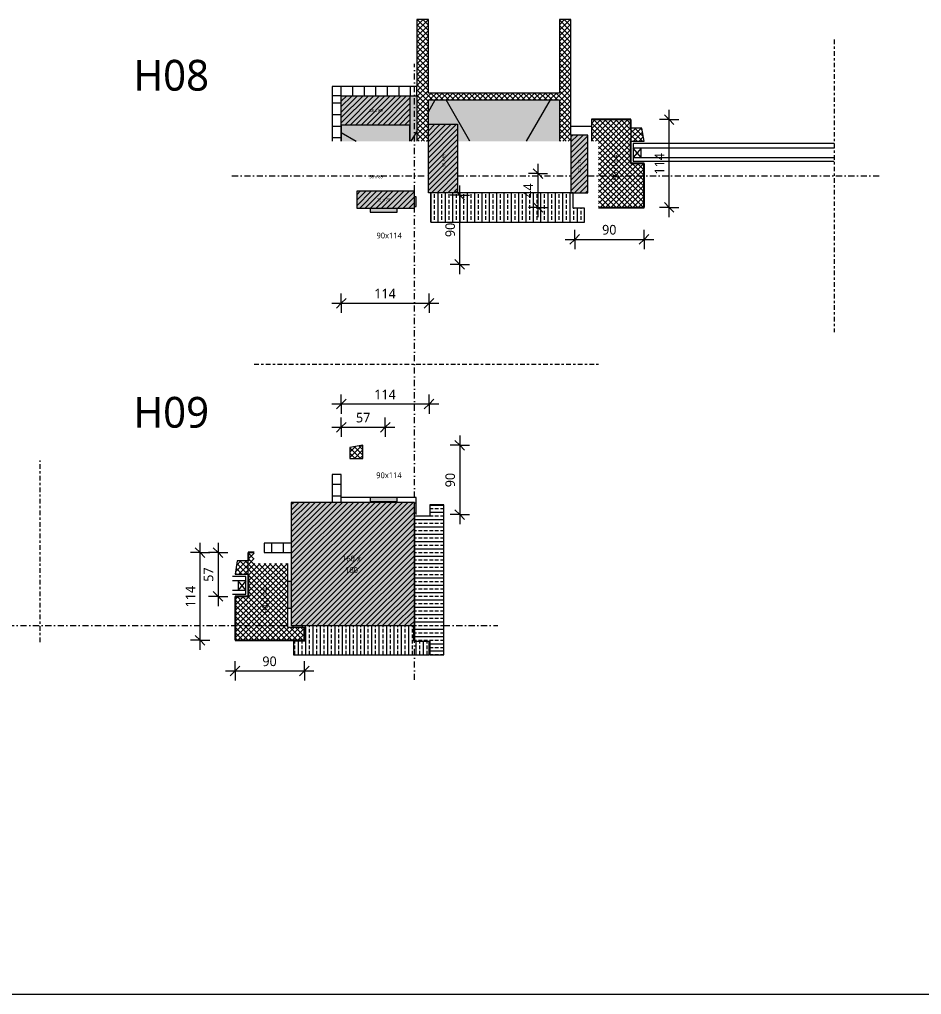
# Model space of a CAD drawing. Header units: millimetres. Extents: x 1381 to 5981, y 1743 to 14688.
# Drawn here: x 2552 to 3723, y 11788 to 13053 of the extents above; entities that cross this region are included whole.
import ezdxf

# ---------------------------------------------------------------- set-up
doc = ezdxf.new("R2010")
doc.units = ezdxf.units.MM
doc.linetypes.add('MV_center', pattern=[15, 6, -3, 3, -3])
doc.linetypes.add('MV_stramien', pattern=[16, 8, -4, 0, -4])
for name, color, linetype, lineweight in [('A-ANNO-DIMS', 211, 'Continuous', 13), ('A-ANNO-DIMS-5', 211, 'Continuous', 13), ('A-ANNO-NOTE', 131, 'Continuous', 18), ('A-DETL', 90, 'Continuous', 13), ('A-DETL-GENF', 92, 'Continuous', 18), ('A-DETL-MEDM', 33, 'Continuous', 18), ('G-ANNO-TEXT', 231, 'Continuous', 13)]:
    doc.layers.add(name, color=color, linetype=linetype, lineweight=lineweight)
doc.styles.add('Segoe UI', font='segoeui.ttf', dxfattribs={"height": 7.5})
doc.styles.add('Segoe UI_1', font='segoeui.ttf', dxfattribs={"height": 4})
doc.styles.add('Segoe UI_2', font='segoeui.ttf', dxfattribs={"height": 12.5})
doc.styles.add('Segoe UI_3', font='segoeui.ttf', dxfattribs={"height": 40})
doc.dimstyles.new('2_5mm_continuous_mm', dxfattribs={"dimscale": 304.8, "dimtxt": 13.092049, "dimasz": 0.04101, "dimexe": 0.04101, "dimexo": 0.0625, "dimgap": 0.008202, "dimtad": 1, "dimdec": 0, "dimzin": 0, "dimdsep": 46, "dimtxsty": 'Segoe UI_2', "dimblk1": 'OBLIQUE', "dimblk2": 'OBLIQUE', "dimsah": 1, "dimcen": 0.09, "dimdle": 0.04101, "dimazin": 0, "dimtfac": 1, "dimtdec": 4, "dimtix": 1, "dimtmove": 0, "dimatfit": 3, "dimfxl": 0.04101, "dimfxlon": 1, "dimtvp": 1, "dimtolj": 1, "dimtzin": 0, "dimarcsym": 2})
pattern_1 = [(45, (0, 0), (-3.5355339, 3.5355339), []), (135, (0, 0), (-3.5355339, -3.5355339), [])]
pattern_2 = [(90, (0, 0), (-15, 9e-16), [])]
pattern_3 = [(270, (0, 0), (-15, -9e-16), [])]
pattern_4 = [(90, (0, 0), (-9.525, 6e-16), []), (90, (4.763, 0), (-9.525, 6e-16), [4.762, -2.381])]

# ---------------------------------------------------------------- blocks, each defined once
blk = doc.blocks.new('42 isolatie - Type 1-3776936-Details Strandbaak Paviljoen')
at = {"layer": 'A-DETL-GENF'}
h = blk.add_hatch(color=256, dxfattribs=at)
h.paths.add_polyline_path([(9.3, 67.8), (9.3, 126.8), (0.3, 126.8), (0.3, 67.8)])
h.paths.add_polyline_path([(194.3, 67.8), (194.3, 121.3), (24.3, 121.3), (24.3, 89.8), (62.3, 89.8), (62.3, 67.8)])
at = {"layer": 'A-DETL-GENF', "lineweight": 13}
h = blk.add_hatch(dxfattribs=at)
h.set_pattern_fill('FP_33', color=256, style=0, pattern_type=2)
h.set_pattern_definition([(60, (-268.18, 130.8), (-112.237, 64.8), []), (120, (-268.18, 130.8), (-112.237, -64.8), [])])
h.paths.add_polyline_path([(9.3, 67.8), (9.3, 126.8), (0.3, 126.8), (0.3, 67.8)])
h.paths.add_polyline_path([(194.3, 67.8), (194.3, 121.3), (24.3, 121.3), (24.3, 89.8), (62.3, 89.8), (62.3, 67.8)])
at = {"layer": 'A-DETL-GENF'}
blk.add_line((0.3, 126.8), (0.3, 67.8), dxfattribs=at)
blk = doc.blocks.new('00 hout_rechthoekig_sls - SLS 38x89-3186759-Details Strandbaak Paviljoen')
at = {"layer": 'A-DETL-GENF', "lineweight": 13}
blk.add_hatch(color=256, dxfattribs=at).paths.add_polyline_path([(0, -38), (89, -38), (89, 0), (0, 0)])
at = {"layer": 'A-DETL-MEDM', "lineweight": 13}
h = blk.add_hatch(dxfattribs=at)
h.set_pattern_fill('FP_34', color=256, style=0, pattern_type=2)
h.set_pattern_definition([(45, (-2970.09, -12954.395), (-3.5355339, 3.5355339), [])])
h.paths.add_polyline_path([(0, -38), (89, -38), (89, 0), (0, 0)])
at = {"layer": 'A-DETL-MEDM'}
for p, q in [((0, 0), (89, 0)), ((0, -38), (0, 0)), ((89, 0), (89, -38)), ((89, 0), (89, -38)), ((89, 0), (89, -38)), ((89, -38), (0, -38)), ((89, -38), (0, -38))]:
    blk.add_line(p, q, dxfattribs=at)
blk = doc.blocks.new('00 plaatmateriaal - d_12 mm-3690127-Details Strandbaak Paviljoen')
at = {"layer": 'A-DETL-GENF', "lineweight": 13}
h = blk.add_hatch(dxfattribs=at)
h.set_pattern_fill('FP_3', color=256, style=0, pattern_type=2)
h.set_pattern_definition(pattern_2)
h.paths.add_polyline_path([(110, -12), (110, 0), (0, 0), (0, -12), (12, -12)])
at = {"layer": 'A-DETL-MEDM'}
for p, q in [((110, 0), (0, 0)), ((0, 0), (0, -12)), ((110, -12), (110, 0)), ((12, -12), (110, -12))]:
    blk.add_line(p, q, dxfattribs=at)
blk = doc.blocks.new('42 isolatie - Type 1-3777009-Details Strandbaak Paviljoen')
at = {"layer": 'A-DETL-GENF'}
blk.add_hatch(color=256, dxfattribs=at).paths.add_polyline_path([(27.3, -89.8), (48.3, -89.8), (48.3, -0.8), (27.3, -0.8)])
at = {"layer": 'A-DETL-GENF', "lineweight": 13}
h = blk.add_hatch(dxfattribs=at)
h.set_pattern_fill('FP_35', color=256, style=0, pattern_type=2)
h.set_pattern_definition([(300, (-357.56, -184.11), (-79.674, -46), []), (240, (-357.56, -184.11), (-79.674, 46), [])])
h.paths.add_polyline_path([(27.3, -89.8), (48.3, -89.8), (48.3, -0.8), (27.3, -0.8)])
at = {"layer": 'A-DETL-GENF'}
for p, q in [((48.3, -0.8), (27.3, -0.8)), ((48.3, -0.8), (27.3, -0.8)), ((48.3, -89.8), (48.3, -0.8)), ((48.3, -89.8), (48.3, -0.8)), ((27.3, -89.8), (48.3, -89.8)), ((27.3, -89.8), (48.3, -89.8))]:
    blk.add_line(p, q, dxfattribs=at)
blk = doc.blocks.new('31 dubbel_glas - Type 1-3690155-Details Strandbaak Paviljoen')
at = {"layer": 'A-DETL-GENF', "lineweight": 13}
for p, q in [((0, 0), (0, -23)), ((17.3, 0), (0, 0)), ((574, 0), (556.7, 0)), ((574, -23), (574, 0)), ((17.3, -5), (0, -5)), ((0, -5), (10, -17)), ((0, -17), (10, -5)), ((10, -17), (10, -5)), ((574, -5), (556.7, -5)), ((564, -5), (564, -17)), ((564, -17), (574, -5)), ((564, -5), (574, -17)), ((0, -17), (17.3, -17)), ((0, -23), (17.3, -23)), ((556.7, -17), (574, -17)), ((556.7, -23), (574, -23))]:
    blk.add_line(p, q, dxfattribs=at)
blk = doc.blocks.new('NLRS_00_DI_maskeer - Type 1-4234857-Details Strandbaak Paviljoen')
at = {"layer": 'A-DETL-GENF', "linetype": 'MV_center'}
blk.add_line((-100, 0), (136, 0), dxfattribs=at)
blk = doc.blocks.new('31 dubbel_glas - Type 1-3690160-Details Strandbaak Paviljoen')
at = {"layer": 'A-DETL-GENF', "lineweight": 13}
for p, q in [((275, 0), (14.3, 0)), ((275, -23), (275, 0)), ((275, -5), (14.3, -5)), ((265, -5), (265, -17)), ((265, -17), (275, -5)), ((265, -5), (275, -17)), ((14.3, -17), (275, -17)), ((14.3, -23), (275, -23))]:
    blk.add_line(p, q, dxfattribs=at)
blk = doc.blocks.new('NLRS_00_DI_maskeer - Type 1-4234829-Details Strandbaak Paviljoen')
at = {"layer": 'A-DETL-GENF', "linetype": 'MV_center'}
blk.add_line((280, 0), (-100, 0), dxfattribs=at)
blk = doc.blocks.new('00 plaatmateriaal - d_12 mm-3690161-Details Strandbaak Paviljoen')
at = {"layer": 'A-DETL-GENF', "lineweight": 13}
h = blk.add_hatch(dxfattribs=at)
h.set_pattern_fill('FP_5', color=256, style=0, pattern_type=2)
h.set_pattern_definition(pattern_3)
h.paths.add_polyline_path([(105, 0), (164, 0), (164, 12), (105, 12)])
at = {"layer": 'A-DETL-MEDM'}
for p, q in [((164, 12), (105, 12)), ((105, 0), (164, 0)), ((164, 0), (164, 12))]:
    blk.add_line(p, q, dxfattribs=at)
blk = doc.blocks.new('NLRS_00_DI_maskeer - Type 1-4234846-Details Strandbaak Paviljoen')
at = {"layer": 'A-DETL-GENF', "linetype": 'MV_center'}
blk.add_line((347, 0), (-100, 0), dxfattribs=at)
blk = doc.blocks.new('00 hout_rechthoekig_sls - SLS 38x89-V28-Details Strandbaak Paviljoen')
at = {"layer": 'A-DETL-GENF', "lineweight": 13}
blk.add_hatch(color=256, dxfattribs=at).paths.add_polyline_path([(89, 0), (0, 0), (0, -38), (89, -38)])
at = {"layer": 'A-DETL-MEDM', "lineweight": 13}
h = blk.add_hatch(dxfattribs=at)
h.set_pattern_fill('FP_48', color=256, style=0, pattern_type=2)
h.set_pattern_definition([(135, (12917.395, -3121.09), (-3.5355339, -3.5355339), [])])
h.paths.add_polyline_path([(89, 0), (0, 0), (0, -38), (89, -38)])
at = {"layer": 'A-DETL-MEDM'}
for p, q in [((0, 0), (89, 0)), ((0, -38), (0, 0)), ((89, 0), (89, -38)), ((89, 0), (89, -38)), ((89, 0), (89, -38)), ((89, -38), (0, -38)), ((89, -38), (0, -38))]:
    blk.add_line(p, q, dxfattribs=at)
blk = doc.blocks.new('00 plaatmateriaal - d_12 mm-3690164-Details Strandbaak Paviljoen')
at = {"layer": 'A-DETL-GENF', "lineweight": 13}
h = blk.add_hatch(dxfattribs=at)
h.set_pattern_fill('FP_5', color=256, style=0, pattern_type=2)
h.set_pattern_definition(pattern_3)
h.paths.add_polyline_path([(35, 0), (35, 12), (0, 12), (0, 0)])
at = {"layer": 'A-DETL-MEDM'}
for p, q in [((35, 12), (0, 12)), ((0, 12), (0, 0)), ((0, 0), (35, 0))]:
    blk.add_line(p, q, dxfattribs=at)
blk = doc.blocks.new('00 plaatmateriaal - d_12 mm-3690166-Details Strandbaak Paviljoen')
at = {"layer": 'A-DETL-GENF', "lineweight": 13}
h = blk.add_hatch(dxfattribs=at)
h.set_pattern_fill('FP_3', color=256, style=0, pattern_type=2)
h.set_pattern_definition(pattern_2)
h.paths.add_polyline_path([(36.2, 0), (0, 0), (0, -12), (36.2, -12)])
at = {"layer": 'A-DETL-MEDM'}
for p, q in [((36.2, 0), (0, 0)), ((0, 0), (0, -12)), ((0, -12), (36.2, -12))]:
    blk.add_line(p, q, dxfattribs=at)
blk = doc.blocks.new('00 hout_rechthoekig_sls - Vuren 160x160-4309810-Details Strandbaak Paviljoen')
at = {"layer": 'A-DETL-GENF', "lineweight": 13}
blk.add_hatch(color=256, dxfattribs=at).paths.add_polyline_path([(0, 160), (0, 0), (160, 0), (160, 160)])
at = {"layer": 'A-DETL-MEDM', "lineweight": 13}
h = blk.add_hatch(dxfattribs=at)
h.set_pattern_fill('FP_54', color=256, style=0, pattern_type=2)
h.set_pattern_definition([(225, (3065.09, 12426.395), (3.535534, -3.535534), [])])
h.paths.add_polyline_path([(0, 160), (0, 0), (160, 0), (160, 160)])
at = {"layer": 'A-DETL-MEDM'}
for p, q in [((160, 160), (0, 160)), ((0, 160), (0, 18)), ((160, 160), (0, 160)), ((160, 0), (160, 160)), ((160, 0), (160, 160)), ((160, 0), (160, 160)), ((0, 18), (0, 0)), ((0, 0), (160, 0))]:
    blk.add_line(p, q, dxfattribs=at)
blk = doc.blocks.new('00 hout_rechthoekig_sls - Vuren 22x75-4309813-Details Strandbaak Paviljoen')
at = {"layer": 'A-DETL-GENF', "lineweight": 13}
blk.add_hatch(color=256, dxfattribs=at).paths.add_polyline_path([(75, 22), (0, 22), (0, 0), (75, 0)])
at = {"layer": 'A-DETL-MEDM', "lineweight": 13}
h = blk.add_hatch(dxfattribs=at)
h.set_pattern_fill('FP_56', color=256, style=0, pattern_type=2)
h.set_pattern_definition([(225, (3065.09, 12830.395), (3.535534, -3.535534), [])])
h.paths.add_polyline_path([(75, 22), (0, 22), (0, 0), (75, 0)])
at = {"layer": 'A-DETL-MEDM'}
for p, q in [((75, 22), (0, 22)), ((0, 22), (0, 0)), ((75, 22), (0, 22)), ((75, 0), (75, 22)), ((75, 0), (75, 22)), ((75, 0), (75, 22)), ((0, 0), (75, 0))]:
    blk.add_line(p, q, dxfattribs=at)
blk = doc.blocks.new('00 hout_rechthoekig_sls - Vuren 22x75-V31-Details Strandbaak Paviljoen')
at = {"layer": 'A-DETL-GENF', "lineweight": 13}
blk.add_hatch(color=256, dxfattribs=at).paths.add_polyline_path([(75, 0), (75, 22), (0, 22), (0, 0)])
at = {"layer": 'A-DETL-MEDM', "lineweight": 13}
h = blk.add_hatch(dxfattribs=at)
h.set_pattern_fill('FP_57', color=256, style=0, pattern_type=2)
h.set_pattern_definition([(135, (12903.395, -3268.09), (-3.5355339, -3.5355339), [])])
h.paths.add_polyline_path([(75, 0), (75, 22), (0, 22), (0, 0)])
at = {"layer": 'A-DETL-MEDM'}
for p, q in [((75, 22), (0, 22)), ((0, 22), (0, 0)), ((75, 22), (0, 22)), ((75, 0), (75, 22)), ((75, 0), (75, 22)), ((75, 0), (75, 22)), ((0, 0), (75, 0))]:
    blk.add_line(p, q, dxfattribs=at)
blk = doc.blocks.new('DIMBLOCK54-Details Strandbaak Paviljoen')
at = {"layer": 'A-ANNO-DIMS-5'}
for p, q in [((2786.8, 12361.4), (2780.5, 12367.6)), ((2786.8, 12234.9), (2786.8, 12373.9)), ((2786.8, 12361.4), (2774.3, 12361.4)), ((2786.8, 12361.4), (2793, 12355.1)), ((2786.8, 12361.4), (2799.3, 12361.4)), ((2786.8, 12247.4), (2780.5, 12253.6)), ((2786.8, 12247.4), (2774.3, 12247.4)), ((2786.8, 12247.4), (2793, 12241.1)), ((2786.8, 12247.4), (2799.3, 12247.4))]:
    blk.add_line(p, q, dxfattribs=at)
at = {"layer": 'A-ANNO-DIMS-5', "color": 0, "insert": (2768, 12290.1), "char_height": 12.5, "width": 34.277, "attachment_point": 1, "rotation": 90, "line_spacing_factor": 1.142579, "style": 'Segoe UI_2'}
blk.add_mtext('114', dxfattribs=at)
blk = doc.blocks.new('_Oblique')
at = {"color": 0, "linetype": 'ByBlock', "lineweight": -2}
blk.add_line((-0.5, -0.5), (0.5, 0.5), dxfattribs=at)
blk = doc.blocks.new('DIMBLOCK55-Details Strandbaak Paviljoen')
at = {"layer": 'A-ANNO-DIMS-5'}
for p, q in [((2832.1, 12207.6), (2832.1, 12220.1)), ((2922.1, 12207.6), (2922.1, 12220.1)), ((2819.6, 12207.6), (2934.6, 12207.6)), ((2832.1, 12207.6), (2825.8, 12201.3)), ((2832.1, 12207.6), (2838.3, 12213.8)), ((2832.1, 12207.6), (2832.1, 12195.1)), ((2922.1, 12207.6), (2915.8, 12201.3)), ((2922.1, 12207.6), (2928.3, 12213.8)), ((2922.1, 12207.6), (2922.1, 12195.1))]:
    blk.add_line(p, q, dxfattribs=at)
at = {"layer": 'A-ANNO-DIMS-5', "color": 0, "insert": (2867.6, 12226.4), "char_height": 12.5, "width": 22.852, "attachment_point": 1, "line_spacing_factor": 1.142579, "style": 'Segoe UI_2'}
blk.add_mtext('90', dxfattribs=at)
blk = doc.blocks.new('DIMBLOCK56-Details Strandbaak Paviljoen')
at = {"layer": 'A-ANNO-DIMS-5'}
for p, q in [((3123.9, 12722.9), (3123.9, 12837.9)), ((3123.9, 12825.4), (3111.4, 12825.4)), ((3123.9, 12825.4), (3117.6, 12831.6)), ((3123.9, 12825.4), (3130.1, 12819.1)), ((3123.9, 12825.4), (3136.4, 12825.4)), ((3123.9, 12735.4), (3111.4, 12735.4)), ((3123.9, 12735.4), (3117.6, 12741.6)), ((3123.9, 12735.4), (3130.1, 12729.1)), ((3123.9, 12735.4), (3136.4, 12735.4))]:
    blk.add_line(p, q, dxfattribs=at)
at = {"layer": 'A-ANNO-DIMS-5', "color": 0, "insert": (3105.1, 12770.9), "char_height": 12.5, "width": 22.852, "attachment_point": 1, "rotation": 90, "line_spacing_factor": 1.142579, "style": 'Segoe UI_2'}
blk.add_mtext('90', dxfattribs=at)
blk = doc.blocks.new('DIMBLOCK57-Details Strandbaak Paviljoen')
at = {"layer": 'A-ANNO-DIMS-5'}
for p, q in [((2970.1, 12685), (2970.1, 12697.5)), ((3084.1, 12685), (3084.1, 12697.5)), ((2957.6, 12685), (3096.6, 12685)), ((2970.1, 12685), (2963.8, 12678.8)), ((2970.1, 12685), (2976.3, 12691.3)), ((2970.1, 12685), (2970.1, 12672.5)), ((3084.1, 12685), (3077.8, 12678.8)), ((3084.1, 12685), (3090.3, 12691.3)), ((3084.1, 12685), (3084.1, 12672.5))]:
    blk.add_line(p, q, dxfattribs=at)
at = {"layer": 'A-ANNO-DIMS-5', "color": 0, "insert": (3012.8, 12703.8), "char_height": 12.5, "width": 34.277, "attachment_point": 1, "line_spacing_factor": 1.142579, "style": 'Segoe UI_2'}
blk.add_mtext('114', dxfattribs=at)
blk = doc.blocks.new('DIMBLOCK58-Details Strandbaak Paviljoen')
at = {"layer": 'A-ANNO-DIMS-5'}
for p, q in [((3273.1, 12767.9), (3273.1, 12780.4)), ((3273.1, 12767.9), (3279.3, 12774.2)), ((3363.1, 12767.9), (3363.1, 12780.4)), ((3363.1, 12767.9), (3369.3, 12774.2)), ((3260.6, 12767.9), (3375.6, 12767.9)), ((3273.1, 12767.9), (3266.8, 12761.7)), ((3273.1, 12767.9), (3273.1, 12755.4)), ((3363.1, 12767.9), (3356.8, 12761.7)), ((3363.1, 12767.9), (3363.1, 12755.4))]:
    blk.add_line(p, q, dxfattribs=at)
at = {"layer": 'A-ANNO-DIMS-5', "color": 0, "insert": (3308.6, 12786.7), "char_height": 12.5, "width": 22.852, "attachment_point": 1, "line_spacing_factor": 1.142579, "style": 'Segoe UI_2'}
blk.add_mtext('90', dxfattribs=at)
blk = doc.blocks.new('DIMBLOCK59-Details Strandbaak Paviljoen')
at = {"layer": 'A-ANNO-DIMS-5'}
for p, q in [((3395.6, 12923.4), (3389.4, 12929.6)), ((3395.6, 12796.9), (3395.6, 12935.9)), ((3395.6, 12923.4), (3383.1, 12923.4)), ((3395.6, 12923.4), (3401.9, 12917.1)), ((3395.6, 12923.4), (3408.1, 12923.4)), ((3395.6, 12809.4), (3389.4, 12815.6)), ((3395.6, 12809.4), (3383.1, 12809.4)), ((3395.6, 12809.4), (3401.9, 12803.1)), ((3395.6, 12809.4), (3408.1, 12809.4))]:
    blk.add_line(p, q, dxfattribs=at)
at = {"layer": 'A-ANNO-DIMS-5', "color": 0, "insert": (3376.8, 12852.1), "char_height": 12.5, "width": 34.277, "attachment_point": 1, "rotation": 90, "line_spacing_factor": 1.142579, "style": 'Segoe UI_2'}
blk.add_mtext('114', dxfattribs=at)
blk = doc.blocks.new('DIMBLOCK60-Details Strandbaak Paviljoen')
at = {"layer": 'A-ANNO-DIMS-5'}
for p, q in [((2970.1, 12554), (2970.1, 12566.5)), ((2970.1, 12554), (2976.3, 12560.3)), ((3084.1, 12554), (3084.1, 12566.5)), ((3084.1, 12554), (3090.3, 12560.3)), ((3096.6, 12554), (2957.6, 12554)), ((2970.1, 12554), (2963.8, 12547.8)), ((2970.1, 12554), (2970.1, 12541.5)), ((3084.1, 12554), (3077.8, 12547.8)), ((3084.1, 12554), (3084.1, 12541.5))]:
    blk.add_line(p, q, dxfattribs=at)
at = {"layer": 'A-ANNO-DIMS-5', "color": 0, "insert": (3012.8, 12572.8), "char_height": 12.5, "width": 34.277, "attachment_point": 1, "line_spacing_factor": 1.142579, "style": 'Segoe UI_2'}
blk.add_mtext('114', dxfattribs=at)
blk = doc.blocks.new('DIMBLOCK61-Details Strandbaak Paviljoen')
at = {"layer": 'A-ANNO-DIMS-5'}
for p, q in [((3123.9, 12500.6), (3117.6, 12506.8)), ((3123.9, 12513.1), (3123.9, 12398.1)), ((3123.9, 12500.6), (3111.4, 12500.6)), ((3123.9, 12500.6), (3130.1, 12494.3)), ((3123.9, 12500.6), (3136.4, 12500.6)), ((3123.9, 12410.6), (3111.4, 12410.6)), ((3123.9, 12410.6), (3117.6, 12416.8)), ((3123.9, 12410.6), (3130.1, 12404.3)), ((3123.9, 12410.6), (3136.4, 12410.6))]:
    blk.add_line(p, q, dxfattribs=at)
at = {"layer": 'A-ANNO-DIMS-5', "color": 0, "insert": (3105.1, 12446.1), "char_height": 12.5, "width": 22.852, "attachment_point": 1, "rotation": 90, "line_spacing_factor": 1.142579, "style": 'Segoe UI_2'}
blk.add_mtext('90', dxfattribs=at)
blk = doc.blocks.new('DIMBLOCK63-Details Strandbaak Paviljoen')
at = {"layer": 'A-ANNO-DIMS-5'}
for p, q in [((2810.2, 12361.4), (2803.9, 12367.6)), ((2810.2, 12373.9), (2810.2, 12291.9)), ((2810.2, 12361.4), (2797.7, 12361.4)), ((2810.2, 12361.4), (2816.4, 12355.1)), ((2810.2, 12361.4), (2822.7, 12361.4)), ((2810.2, 12304.4), (2797.7, 12304.4)), ((2810.2, 12304.4), (2803.9, 12310.6)), ((2810.2, 12304.4), (2816.4, 12298.1)), ((2810.2, 12304.4), (2822.7, 12304.4))]:
    blk.add_line(p, q, dxfattribs=at)
at = {"layer": 'A-ANNO-DIMS-5', "color": 0, "insert": (2791.4, 12323.4), "char_height": 12.5, "width": 22.852, "attachment_point": 1, "rotation": 90, "line_spacing_factor": 1.142579, "style": 'Segoe UI_2'}
blk.add_mtext('57', dxfattribs=at)
blk = doc.blocks.new('DIMBLOCK64-Details Strandbaak Paviljoen')
at = {"layer": 'A-ANNO-DIMS-5'}
for p, q in [((2970.1, 12524), (2970.1, 12536.5)), ((3027.1, 12524), (3027.1, 12536.5)), ((2957.6, 12524), (3039.6, 12524)), ((2970.1, 12524), (2963.8, 12517.8)), ((2970.1, 12524), (2976.3, 12530.3)), ((2970.1, 12524), (2970.1, 12511.5)), ((3027.1, 12524), (3020.8, 12517.8)), ((3027.1, 12524), (3033.3, 12530.3)), ((3027.1, 12524), (3027.1, 12511.5))]:
    blk.add_line(p, q, dxfattribs=at)
at = {"layer": 'A-ANNO-DIMS-5', "color": 0, "insert": (2989.1, 12542.8), "char_height": 12.5, "width": 22.852, "attachment_point": 1, "line_spacing_factor": 1.142579, "style": 'Segoe UI_2'}
blk.add_mtext('57', dxfattribs=at)
blk = doc.blocks.new('DIMBLOCK65-Details Strandbaak Paviljoen')
at = {"layer": 'A-ANNO-DIMS-5'}
for p, q in [((3225.4, 12796.9), (3225.4, 12865.9)), ((3225.4, 12853.4), (3212.9, 12853.4)), ((3225.4, 12853.4), (3219.2, 12859.6)), ((3225.4, 12853.4), (3231.7, 12847.1)), ((3225.4, 12853.4), (3237.9, 12853.4)), ((3225.4, 12809.4), (3219.2, 12815.6)), ((3225.4, 12809.4), (3212.9, 12809.4)), ((3225.4, 12809.4), (3231.7, 12803.1)), ((3225.4, 12809.4), (3237.9, 12809.4))]:
    blk.add_line(p, q, dxfattribs=at)
at = {"layer": 'A-ANNO-DIMS-5', "color": 0, "insert": (3206.6, 12821.9), "char_height": 12.5, "width": 22.852, "attachment_point": 1, "rotation": 90, "line_spacing_factor": 1.142579, "style": 'Segoe UI_2'}
blk.add_mtext('44', dxfattribs=at)

msp = doc.modelspace()

# ---------------------------------------------------------------- hatches: boundary and pattern name
at = {"layer": 'A-DETL-GENF', "lineweight": 13}
h = msp.add_hatch(dxfattribs=at)
h.set_pattern_fill('FP_15', color=250, style=0, pattern_type=2)
h.set_pattern_definition(pattern_1)
h.paths.add_polyline_path([(3261.5, 12895.4), (3268.1, 12895.4), (3268.1, 13053.4), (3253.1, 13053.4), (3253.1, 12957.9), (3083.1, 12957.9), (3083.1, 13053.4), (3068.1, 13053.4), (3068.1, 12895.4), (3083.1, 12895.4), (3083.1, 12948.9), (3253.1, 12948.9), (3253.1, 12895.4)])
h = msp.add_hatch(dxfattribs=at)
h.set_pattern_fill('FP_15', color=250, style=0, pattern_type=2)
h.set_pattern_definition(pattern_1)
h.paths.add_polyline_path([(3304.1, 12809.4), (3363.1, 12809.4), (3363.1, 12866.4), (3346.1, 12866.4), (3346.1, 12923.4), (3295.1, 12923.4), (3295.1, 12895.4), (3304.1, 12895.4), (3304.1, 12826.4)])
h = msp.add_hatch(dxfattribs=at)
h.set_pattern_fill('FP_15', color=250, style=0, pattern_type=2)
h.set_pattern_definition(pattern_1)
h.paths.add_polyline_path([(3363.1, 12895.4), (3360.1, 12912.4), (3346.1, 12912.4), (3346.1, 12895.4)])
h = msp.add_hatch(dxfattribs=at)
h.set_pattern_fill('FP_52', color=250, style=0, pattern_type=2)
h.set_pattern_definition(pattern_4)
h.paths.add_polyline_path([(3086.1, 12790.4), (3285.9, 12790.4), (3285.9, 12808.4), (3270.9, 12808.4), (3270.9, 12826.4), (3267.8, 12826.4), (3267.8, 12828.4), (3086.1, 12828.4), (3086.1, 12826.4)])
at = {"layer": 'A-DETL-GENF'}
h = msp.add_hatch(color=7, dxfattribs=at)
h.paths.add_polyline_path([(3007.6, 12803.4), (3042.4, 12803.4), (3042.4, 12808.4), (3007.6, 12808.4)])
h.paths.add_polyline_path([(3067.1, 12810.4), (3067.1, 12823.2), (3065.1, 12823.2), (3065.1, 12810.4)])
at = {"layer": 'A-DETL-GENF', "lineweight": 13}
h = msp.add_hatch(dxfattribs=at)
h.set_pattern_fill('FP_15', color=250, style=0, pattern_type=2)
h.set_pattern_definition(pattern_1)
h.paths.add_polyline_path([(2998.1, 12483.6), (2998.1, 12500.6), (2981.1, 12497.6), (2981.1, 12483.6)])
at = {"layer": 'A-DETL-GENF'}
h = msp.add_hatch(color=7, dxfattribs=at)
h.paths.add_polyline_path([(3067.1, 12412.7), (3067.1, 12425.6), (3065.1, 12425.6), (3065.1, 12412.7)])
h.paths.add_polyline_path([(3042.4, 12427.6), (3042.4, 12432.6), (3007.6, 12432.6), (3007.6, 12427.6)])
at = {"layer": 'A-DETL-GENF', "lineweight": 13}
h = msp.add_hatch(dxfattribs=at)
h.set_pattern_fill('FP_51', color=250, style=0, pattern_type=2)
h.set_pattern_definition([(0, (0, 0), (0, 9.476), []), (0, (0, 4.738), (0, 9.476), [4.738, -2.369])])
h.paths.add_polyline_path([(3103.1, 12228.4), (3103.1, 12423.4), (3085.1, 12423.4), (3085.1, 12408.4), (3065.1, 12408.4), (3065.1, 12246.4), (3085.1, 12246.4), (3085.1, 12228.4)])
h = msp.add_hatch(dxfattribs=at)
h.set_pattern_fill('FP_15', color=250, style=0, pattern_type=2)
h.set_pattern_definition(pattern_1)
h.paths.add_polyline_path([(2919.9, 12247.4), (2922.1, 12247.4), (2922.1, 12264.4), (2900.1, 12264.4), (2900.1, 12347.2), (2857.1, 12347.2), (2857.1, 12361.4), (2849.1, 12361.4), (2849.1, 12304.4), (2832.1, 12304.4), (2832.1, 12247.4), (2907.1, 12247.4)])
h = msp.add_hatch(dxfattribs=at)
h.set_pattern_fill('FP_15', color=250, style=0, pattern_type=2)
h.set_pattern_definition(pattern_1)
h.paths.add_polyline_path([(2832.1, 12333.4), (2849.1, 12333.4), (2849.1, 12350.4), (2835.1, 12350.4)])
at = {"layer": 'A-DETL-GENF'}
h = msp.add_hatch(color=7, dxfattribs=at)
h.paths.add_polyline_path([(2907.1, 12264.4), (2919.9, 12264.4), (2919.9, 12266.4), (2907.1, 12266.4)])
h.paths.add_polyline_path([(2900.1, 12289), (2905.1, 12289), (2905.1, 12323.9), (2900.1, 12323.9)])
at = {"layer": 'A-DETL-GENF', "lineweight": 13}
h = msp.add_hatch(dxfattribs=at)
h.set_pattern_fill('FP_52', color=250, style=0, pattern_type=2)
h.set_pattern_definition(pattern_4)
h.paths.add_polyline_path([(2908.1, 12228.4), (3084.1, 12228.4), (3084.1, 12246.4), (3064.1, 12246.4), (3064.1, 12266.4), (2927.4, 12266.4), (2927.4, 12264.4), (2923.1, 12264.4), (2923.1, 12246.4), (2908.1, 12246.4)])

# ---------------------------------------------------------------- linework, layer by layer
at = {"layer": 'A-DETL', "lineweight": 18}
for p, q in [((3083.1, 13053.4), (3068.1, 13053.4)), ((3068.1, 13053.4), (3068.1, 12966.4)), ((3083.1, 12957.9), (3083.1, 13053.4)), ((3268.1, 13053.4), (3253.1, 13053.4)), ((3253.1, 13053.4), (3253.1, 12957.9)), ((3268.1, 12903.4), (3268.1, 13053.4)), ((3068.1, 12954.4), (3068.1, 12895.4)), ((3253.1, 12957.9), (3083.1, 12957.9)), ((3083.1, 12917.4), (3083.1, 12948.9)), ((3083.1, 12948.9), (3253.1, 12948.9)), ((3253.1, 12948.9), (3253.1, 12895.4)), ((3295.1, 12895.4), (3295.1, 12924.6)), ((3295.1, 12914.4), (3268.1, 12914.4)), ((3346.1, 12912.4), (3346.1, 12895.4)), ((3360.1, 12912.4), (3346.1, 12912.4)), ((3363.1, 12895.4), (3360.1, 12912.4)), ((3346.1, 12895.4), (3363.1, 12895.4)), ((3270.9, 12828.4), (3086.1, 12828.4)), ((3086.1, 12828.4), (3086.1, 12790.4)), ((3270.9, 12808.4), (3270.9, 12828.4)), ((3067.1, 12823.2), (3065.1, 12823.2)), ((3067.1, 12810.4), (3067.1, 12823.2)), ((3007.6, 12808.4), (3007.6, 12803.4)), ((3007.6, 12803.4), (3042.4, 12803.4)), ((3042.4, 12803.4), (3042.4, 12808.4)), ((3065.1, 12810.4), (3067.1, 12810.4)), ((3285.9, 12808.4), (3270.9, 12808.4)), ((3285.9, 12790.4), (3285.9, 12808.4)), ((3086.1, 12790.4), (3285.9, 12790.4)), ((2998.1, 12500.6), (2981.1, 12497.6)), ((2981.1, 12497.6), (2981.1, 12483.6)), ((2998.1, 12483.6), (2998.1, 12500.6)), ((2981.1, 12483.6), (2998.1, 12483.6)), ((3007.6, 12432.6), (2970.1, 12432.6)), ((3042.4, 12432.6), (3007.6, 12432.6)), ((3007.6, 12432.6), (3007.6, 12427.6)), ((3067.1, 12432.6), (3042.4, 12432.6)), ((3042.4, 12427.6), (3042.4, 12432.6)), ((3067.1, 12425.6), (3067.1, 12432.6)), ((3007.6, 12427.6), (3042.4, 12427.6)), ((3067.1, 12425.6), (3065.1, 12425.6)), ((3067.1, 12412.7), (3067.1, 12425.6)), ((3103.1, 12423.4), (3085.1, 12423.4)), ((3085.1, 12423.4), (3085.1, 12408.4)), ((3103.1, 12228.4), (3103.1, 12423.4)), ((3065.1, 12412.7), (3067.1, 12412.7)), ((3085.1, 12408.4), (3065.1, 12408.4)), ((3065.1, 12408.4), (3065.1, 12246.4)), ((3067.1, 12410.6), (3067.1, 12412.7)), ((2835.1, 12350.4), (2832.1, 12333.4)), ((2849.1, 12350.4), (2835.1, 12350.4)), ((2849.1, 12333.4), (2849.1, 12350.4)), ((2900.1, 12347.2), (2900.1, 12323.9)), ((2832.1, 12333.4), (2849.1, 12333.4)), ((2905.1, 12323.9), (2900.1, 12323.9)), ((2900.1, 12323.9), (2900.1, 12289)), ((2900.1, 12289), (2900.1, 12264.4)), ((2900.1, 12289), (2905.1, 12289)), ((2907.1, 12266.4), (2907.1, 12264.4)), ((2919.9, 12264.4), (2919.9, 12266.4)), ((2923.1, 12266.4), (2923.1, 12246.4)), ((3064.1, 12246.4), (3064.1, 12266.4)), ((2900.1, 12264.4), (2907.1, 12264.4)), ((2907.1, 12264.4), (2919.9, 12264.4)), ((2919.9, 12264.4), (2922.1, 12264.4)), ((2923.1, 12246.4), (2908.1, 12246.4)), ((2908.1, 12246.4), (2908.1, 12228.4)), ((3065.1, 12246.4), (3064.1, 12246.4)), ((3065.1, 12246.4), (3085.1, 12246.4)), ((3084.1, 12228.4), (3084.1, 12246.4)), ((3085.1, 12246.4), (3085.1, 12228.4)), ((2908.1, 12228.4), (3084.1, 12228.4)), ((3085.1, 12228.4), (3103.1, 12228.4)), ((5981.5, 11787.5), (1381.5, 11787.5))]:
    msp.add_line(p, q, dxfattribs=at)
at = {"layer": 'A-DETL', "linetype": 'MV_stramien', "lineweight": 18}
for p, q in [((3065.1, 12830.4), (3065.1, 12995.9)), ((2828.1, 12850.4), (3083.1, 12850.4)), ((3121.1, 12850.4), (3268.1, 12850.4)), ((3290.1, 12850.4), (3668.1, 12850.4)), ((3065.1, 12432.6), (3065.1, 12808.4)), ((1990.1, 12266.4), (2905.1, 12266.4)), ((3065.1, 12246.4), (3065.1, 12266.4)), ((3103.1, 12266.4), (3173.1, 12266.4)), ((3065.1, 12195.9), (3065.1, 12246.4))]:
    msp.add_line(p, q, dxfattribs=at)
at = {"layer": 'A-DETL-MEDM', "lineweight": 25}
for p, q in [((3346.1, 12923.4), (3295.1, 12923.4)), ((3346.1, 12912.4), (3346.1, 12923.4)), ((3346.1, 12866.4), (3346.1, 12895.4)), ((3363.1, 12866.4), (3346.1, 12866.4)), ((3363.1, 12809.4), (3363.1, 12866.4)), ((3304.1, 12809.4), (3363.1, 12809.4)), ((2849.1, 12361.4), (2849.1, 12350.4)), ((2857.1, 12361.4), (2849.1, 12361.4)), ((2849.1, 12333.4), (2849.1, 12304.4)), ((2849.1, 12304.4), (2832.1, 12304.4)), ((2832.1, 12304.4), (2832.1, 12247.4)), ((2922.1, 12247.4), (2922.1, 12264.4)), ((2832.1, 12247.4), (2922.1, 12247.4))]:
    msp.add_line(p, q, dxfattribs=at)

# ---------------------------------------------------------------- block references
at = {"layer": 'A-DETL-GENF', "linetype": 'MV_center'}
for name, p, rotation in [('NLRS_00_DI_maskeer - Type 1-4234829-Details Strandbaak Paviljoen', (3609.8, 12747.3), 89.99999999999999), ('NLRS_00_DI_maskeer - Type 1-4234846-Details Strandbaak Paviljoen', (3204.1, 12605.7), 180), ('NLRS_00_DI_maskeer - Type 1-4234857-Details Strandbaak Paviljoen', (2579.1, 12344.9), 90.00000000000003)]:
    msp.add_blockref(name, p, dxfattribs=dict(at, rotation=rotation))
at = {"layer": 'A-DETL-GENF'}
msp.add_blockref('42 isolatie - Type 1-3776936-Details Strandbaak Paviljoen', (3058.8, 12827.6), dxfattribs=at)
at = {"layer": 'A-DETL-GENF', "rotation": 90}
msp.add_blockref('42 isolatie - Type 1-3777009-Details Strandbaak Paviljoen', (2969.3, 12868.1), dxfattribs=at)
at = {"layer": 'A-DETL-GENF', "lineweight": 13, "rotation": 180}
for name, p in [('31 dubbel_glas - Type 1-3690160-Details Strandbaak Paviljoen', (3624.1, 12869.4)), ('31 dubbel_glas - Type 1-3690155-Details Strandbaak Paviljoen', (2846.1, 12307.4))]:
    msp.add_blockref(name, p, dxfattribs=at)
at = {"layer": 'A-DETL-MEDM'}
for name, p in [('00 plaatmateriaal - d_12 mm-3690127-Details Strandbaak Paviljoen', (2958.1, 12966.4)), ('00 plaatmateriaal - d_12 mm-3690164-Details Strandbaak Paviljoen', (2870.1, 12361.4))]:
    msp.add_blockref(name, p, dxfattribs=at)
for name, p, rotation in [('00 plaatmateriaal - d_12 mm-3690161-Details Strandbaak Paviljoen', (2970.1, 12790.4), 89.99999999999945), ('00 plaatmateriaal - d_12 mm-3690166-Details Strandbaak Paviljoen', (2970.1, 12462.6), 269.9999999999988)]:
    msp.add_blockref(name, p, dxfattribs=dict(at, rotation=rotation))
at = {"layer": 'A-DETL-MEDM', "lineweight": 13}
msp.add_blockref('00 hout_rechthoekig_sls - SLS 38x89-3186759-Details Strandbaak Paviljoen', (2970.1, 12954.4), dxfattribs=at)
for name, p, rotation in [('00 hout_rechthoekig_sls - SLS 38x89-V28-Details Strandbaak Paviljoen', (3121.1, 12917.4), 270.0000000000002), ('00 hout_rechthoekig_sls - Vuren 22x75-V31-Details Strandbaak Paviljoen', (3268.1, 12903.4), 270.0000000000013), ('00 hout_rechthoekig_sls - Vuren 22x75-4309813-Details Strandbaak Paviljoen', (3065.1, 12830.4), 180), ('00 hout_rechthoekig_sls - Vuren 160x160-4309810-Details Strandbaak Paviljoen', (3065.1, 12426.4), 180)]:
    msp.add_blockref(name, p, dxfattribs=dict(at, rotation=rotation))

# ---------------------------------------------------------------- texts
at = {"layer": 'A-ANNO-NOTE', "lineweight": 13, "attachment_point": 1}
for s, insert, char_height, width, style in [('38 x 89', (3006.3, 12937.3), 4, 23.65, 'Segoe UI_1'), ('38 x 89', (3006.3, 12851.3), 4, 23.65, 'Segoe UI_1'), ('22 x 75', (3016, 12821.3), 4, 23.65, 'Segoe UI_1'), ('160 x', (2970.9, 12357.3), 7.5, 30.063, 'Segoe UI'), ('160', (2974.9, 12342.4), 7.5, 20.443, 'Segoe UI')]:
    msp.add_mtext(s, dxfattribs=dict(at, insert=insert, char_height=char_height, width=width, style=style))
at = {"layer": 'A-ANNO-NOTE', "lineweight": 13, "char_height": 4, "width": 23.65, "attachment_point": 1, "rotation": 90, "style": 'Segoe UI_1'}
for s, insert in [('38 x 89', (3101, 12861.4)), ('22 x 75', (3277.2, 12854.4))]:
    msp.add_mtext(s, dxfattribs=dict(at, insert=insert))
at = {"layer": 'G-ANNO-TEXT', "color": 7, "char_height": 40, "width": 123.861, "attachment_point": 1, "style": 'Segoe UI_3'}
for s, insert in [('H08', (2700.2, 13001)), ('H09', (2700.2, 12563.4))]:
    msp.add_mtext(s, dxfattribs=dict(at, insert=insert))
at = {"layer": 'G-ANNO-TEXT', "color": 8, "char_height": 7.5, "width": 40.084, "attachment_point": 1, "rotation": 90, "style": 'Segoe UI'}
for insert in [(3321.8, 12844.7), (2867.3, 12282.7)]:
    msp.add_mtext('90x114', dxfattribs=dict(at, insert=insert))
at = {"layer": 'G-ANNO-TEXT', "color": 8, "char_height": 7.5, "width": 40.084, "attachment_point": 1, "style": 'Segoe UI'}
for insert in [(3015.7, 12776.7), (3015.4, 12465.4)]:
    msp.add_mtext('90x114', dxfattribs=dict(at, insert=insert))

# ---------------------------------------------------------------- dimensions: what is measured, and where the dimension line sits
at = {"layer": 'A-ANNO-DIMS'}
for base, p1, p2, override, picture, middle in [((3395.6, 12923.4), (3383.1, 12809.4), (3383.1, 12923.4), {"dimpost": '<>', "dimfxl": 114}, 'DIMBLOCK59-Details Strandbaak Paviljoen', (3386.7, 12866.4)), ((3225.4, 12853.4), (3237.9, 12809.4), (3237.9, 12853.4), {"dimpost": '<>', "dimfxl": 44}, 'DIMBLOCK65-Details Strandbaak Paviljoen', (3216.7, 12831.4)), ((3123.9, 12825.4), (3111.4, 12735.4), (3111.4, 12825.4), {"dimpost": '<>', "dimfxl": 90}, 'DIMBLOCK56-Details Strandbaak Paviljoen', (3114.9, 12780.4)), ((3123.9, 12410.6), (3111.4, 12500.6), (3111.4, 12410.6), {"dimpost": '<>', "dimfxl": 90}, 'DIMBLOCK61-Details Strandbaak Paviljoen', (3114.9, 12455.6)), ((2786.8, 12361.4), (2799.3, 12247.4), (2799.3, 12361.4), {"dimpost": '<>', "dimfxl": 114}, 'DIMBLOCK54-Details Strandbaak Paviljoen', (2777.9, 12304.4)), ((2810.2, 12304.4), (2822.7, 12361.4), (2822.7, 12304.4), {"dimpost": '<>', "dimfxl": 57}, 'DIMBLOCK63-Details Strandbaak Paviljoen', (2801.3, 12332.9))]:
    dim = msp.add_linear_dim(base=base, p1=p1, p2=p2, angle=90, dimstyle='2_5mm_continuous_mm', override=override, dxfattribs=at)
    dim.commit()
    dim.dimension.update_dxf_attribs({"geometry": picture, "text_midpoint": middle})
for base, p1, p2, override, picture, middle in [((3363.1, 12767.9), (3273.1, 12780.4), (3363.1, 12780.4), {"dimpost": '<>', "dimfxl": 90}, 'DIMBLOCK58-Details Strandbaak Paviljoen', (3318.1, 12776.9)), ((3084.1, 12685), (2970.1, 12697.5), (3084.1, 12697.5), {"dimpost": '<>', "dimfxl": 114}, 'DIMBLOCK57-Details Strandbaak Paviljoen', (3027.1, 12693.9)), ((2970.1, 12554), (3084.1, 12541.5), (2970.1, 12541.5), {"dimpost": '<>', "dimfxl": 114}, 'DIMBLOCK60-Details Strandbaak Paviljoen', (3027.1, 12562.9)), ((3027.1, 12524), (2970.1, 12511.5), (3027.1, 12511.5), {"dimpost": '<>', "dimfxl": 57}, 'DIMBLOCK64-Details Strandbaak Paviljoen', (2998.6, 12532.9)), ((2922.1, 12207.6), (2832.1, 12220.1), (2922.1, 12220.1), {"dimpost": '<>', "dimfxl": 90}, 'DIMBLOCK55-Details Strandbaak Paviljoen', (2877.1, 12216.6))]:
    dim = msp.add_linear_dim(base=base, p1=p1, p2=p2, dimstyle='2_5mm_continuous_mm', override=override, dxfattribs=at)
    dim.commit()
    dim.dimension.update_dxf_attribs({"geometry": picture, "text_midpoint": middle})

doc.saveas('drawing.dxf')
